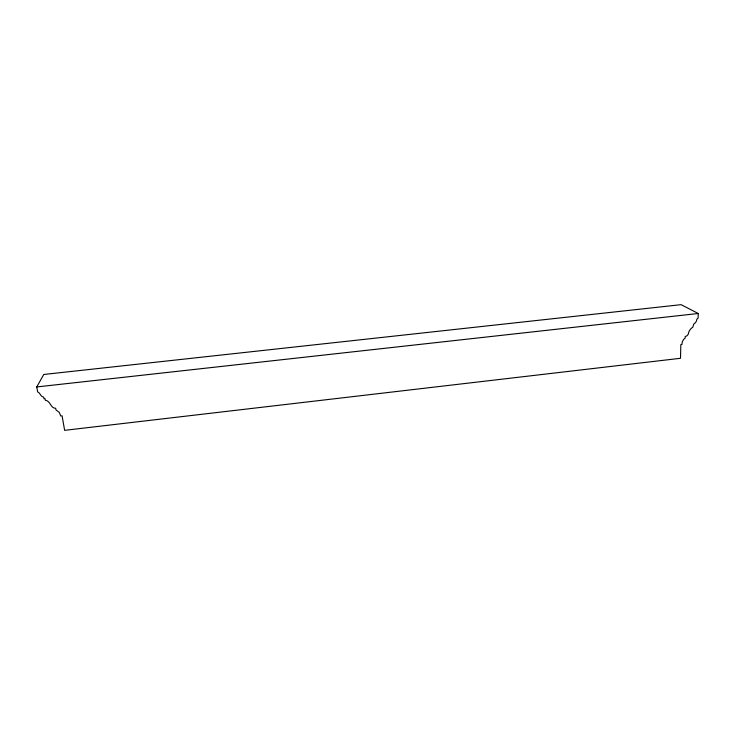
<?xml version="1.0" encoding="UTF-8"?>
<svg xmlns="http://www.w3.org/2000/svg" width="735" height="735" viewBox="0 0 735 735"><rect width="100%" height="100%" fill="white"/><g stroke="black" fill="none" stroke-linecap="round" stroke-linejoin="round"><path stroke-width="1.1" d="M698.25 313.496L698.112 318.145A2.527 2.187 -50.7 0 0 696.541 320.745A5.944 5.163 -50.7 0 1 693.794 324.025L692.811 327.204A8.351 7.231 -49.8 0 0 688.621 332.624A3.703 3.225 -49.7 0 1 685.222 336.492L685.176 338.026A7.212 6.257 -49 0 0 681.942 344.485L680.83 344.614L680.5 358.294L64.634 430.333L62.071 415.826L60.757 415.973L59.25 412.381L55.97 409.9L55.676 408.274C50.421 408.384 50.632 400.805 45.322 400.272L45.028 398.636L43.971 398.756L43.668 397.111C40.416 396.716 40.333 392.83 37.66 391.902L36.75 386.941L43.769 374.473L681.097 304.667L698.25 313.496L36.75 386.941"/></g></svg>
